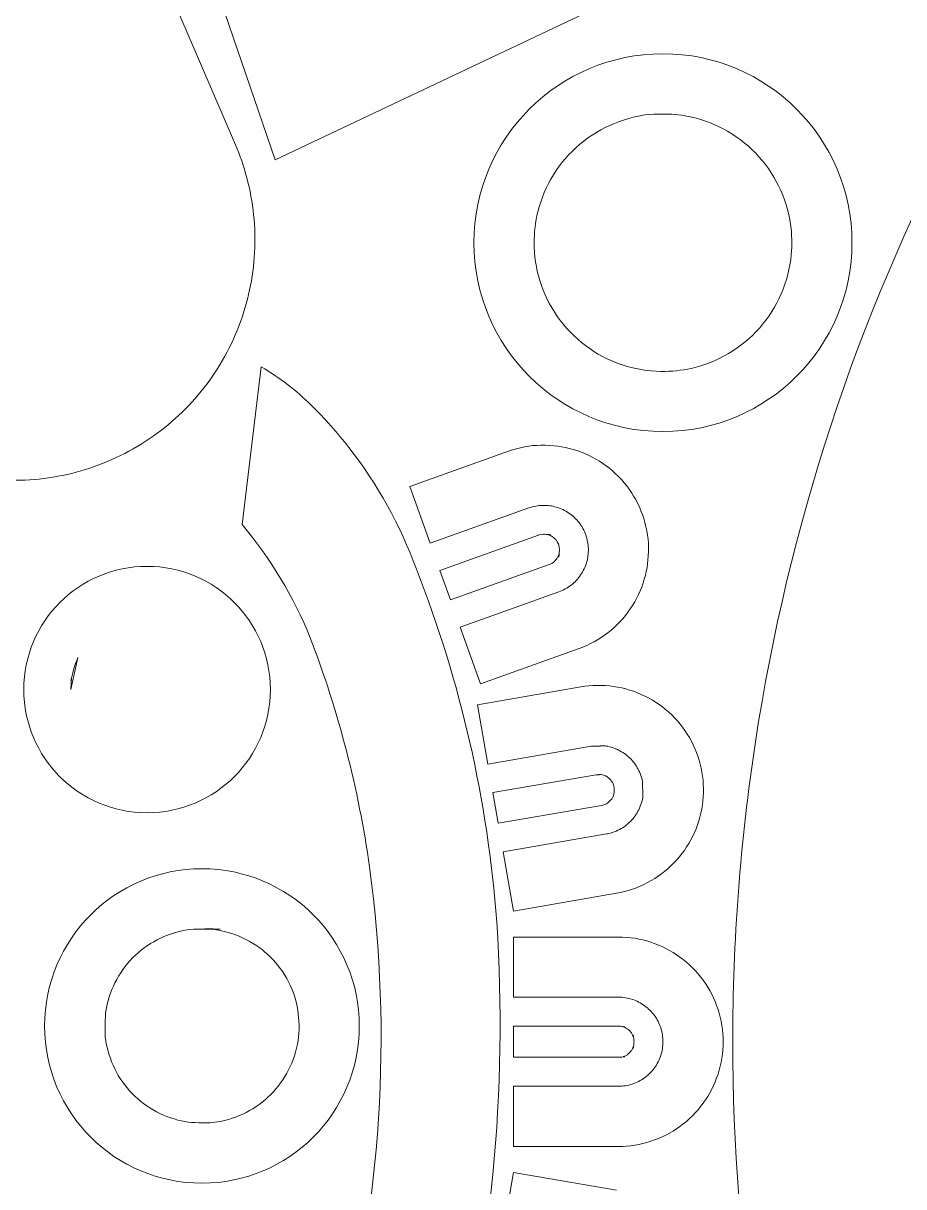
# Model space of a CAD drawing. Header units: millimetres. Extents: x -216 to 235, y -247 to 205.
# Drawn here: x -46.02 to -27.84, y -23.81 to 0.24 of the extents above; entities that cross this region are included whole.
import ezdxf

# ---------------------------------------------------------------- set-up
doc = ezdxf.new("R2010")
doc.units = ezdxf.units.MM
doc.header["$MEASUREMENT"] = 0
doc.layers.add('Camada 1', color=7, linetype='Continuous')

msp = doc.modelspace()

# ---------------------------------------------------------------- linework, layer by layer
at = {"layer": 'Camada 1', "color": 240, "lineweight": 18}
msp.add_open_spline([(40.386, -243.7514), (52.549, -242.0562), (64.5321, -239.369), (76.2543, -235.708), (76.2543, -235.708), (98.8911, -228.6351), (120.1427, -218.1082), (139.486, -204.3864), (139.486, -204.3864), (164.4969, -186.644), (185.4274, -164.233), (201.4217, -138.0695), (201.4217, -138.0695), (213.7717, -117.7741), (222.7947, -95.7966), (228.2686, -72.6782), (228.2686, -72.6782), (232.7664, -53.682), (234.7784, -34.2646), (234.2711, -14.7498), (234.2711, -14.7498), (233.6078, 8.9614), (229.2434, 32.277), (221.2854, 54.6227), (221.2854, 54.6227), (213.3274, 76.9685), (201.9717, 97.7943), (187.498, 116.5872), (187.498, 116.5872), (182.1139, 123.578), (176.3293, 130.2413), (170.1642, 136.5541), (170.1642, 136.5541), (153.5928, 153.4769), (134.5781, 167.599), (113.5883, 178.5727), (113.5883, 178.5727), (92.5985, 189.5464), (70.1505, 197.1015), (46.7969, 201.0519), (46.7969, 201.0519), (39.0919, 202.3552), (31.3295, 203.2562), (23.5308, 203.7524), (23.5308, 203.7524), (0.054, 205.2792), (-23.3725, 203.1146), (-46.1721, 197.3119), (-46.1721, 197.3119), (-57.2082, 194.503), (-67.9982, 190.8615), (-78.4793, 186.4083), (-78.4793, 186.4083), (-100.2525, 177.1917), (-120.3159, 164.6826), (-138.1754, 149.1888), (-138.1754, 149.1888), (-156.0349, 133.6951), (-171.2507, 115.5983), (-183.4483, 95.344), (-183.4483, 95.344), (-190.4371, 83.7389), (-196.3515, 71.5511), (-201.1434, 58.8799), (-201.1434, 58.8799), (-210.746, 33.3304), (-215.639, 6.4782), (-215.6655, -20.8162), (-215.6655, -20.8162), (-215.6885, -44.4186), (-212.0189, -67.7341), (-204.7472, -90.1884), (-204.7472, -90.1884), (-197.4754, -112.6427), (-186.7806, -133.683), (-172.926, -152.7913), (-172.926, -152.7913), (-167.4686, -160.3181), (-161.5547, -167.4917), (-155.2071, -174.2846)], degree=3, knots=[0, 0, 0, 0, 0.047619, 0.047619, 0.047619, 0.047619, 0.0952381, 0.0952381, 0.0952381, 0.0952381, 0.1428571, 0.1428571, 0.1428571, 0.1428571, 0.1904762, 0.1904762, 0.1904762, 0.1904762, 0.2380952, 0.2380952, 0.2380952, 0.2380952, 0.2857143, 0.2857143, 0.2857143, 0.2857143, 0.3333333, 0.3333333, 0.3333333, 0.3333333, 0.3809524, 0.3809524, 0.3809524, 0.3809524, 0.4285714, 0.4285714, 0.4285714, 0.4285714, 0.4761905, 0.4761905, 0.4761905, 0.4761905, 0.5238095, 0.5238095, 0.5238095, 0.5238095, 0.5714286, 0.5714286, 0.5714286, 0.5714286, 0.6190476, 0.6190476, 0.6190476, 0.6190476, 0.6666667, 0.6666667, 0.6666667, 0.6666667, 0.7142857, 0.7142857, 0.7142857, 0.7142857, 0.7619048, 0.7619048, 0.7619048, 0.7619048, 0.8095238, 0.8095238, 0.8095238, 0.8095238, 0.8571429, 0.8571429, 0.8571429, 0.8571429, 0.9047619, 0.9047619, 0.9047619, 0.9047619, 1, 1, 1, 1], dxfattribs=at)
at = {"layer": 'Camada 1', "color": 250, "lineweight": 18}
for points, knots in [([(169.4556, 135.5004), (152.9965, 152.348), (134.1044, 166.4135), (113.2447, 177.3504), (113.2447, 177.3504), (92.385, 188.2873), (70.0712, 195.8264), (46.8527, 199.782), (46.8527, 199.782), (39.1901, 201.0875), (31.4701, 201.9926), (23.7134, 202.4951), (23.7134, 202.4951), (0.3708, 204.0413), (-22.9262, 201.9169), (-45.6041, 196.1741), (-45.6041, 196.1741), (-56.5864, 193.3931), (-67.3248, 189.7829), (-77.7567, 185.3645), (-77.7567, 185.3645), (-99.4202, 176.2238), (-119.3871, 163.8067), (-137.1658, 148.419), (-137.1658, 148.419), (-154.9444, 133.0313), (-170.097, 115.0518), (-182.2504, 94.9233), (-182.2504, 94.9233), (-189.2131, 83.3915), (-195.1084, 71.2792), (-199.8881, 58.6848), (-199.8881, 58.6848), (-209.4979, 33.2044), (-214.3954, 6.4161), (-214.4225, -20.8161), (-214.4225, -20.8161), (-214.4225, -44.3152), (-210.6959, -67.68), (-203.3914, -90.0987), (-203.3914, -90.0987), (-196.087, -112.5174), (-185.3655, -133.5174), (-171.4908, -152.5816), (-171.4908, -152.5816), (-166.2338, -159.8049), (-160.555, -166.7015), (-154.4747, -173.2469), (-154.4747, -173.2469), (-138.5335, -190.4321), (-120.1002, -204.912), (-99.6287, -216.33), (-99.6287, -216.33), (-77.9909, -228.3986), (-54.6567, -236.727), (-30.2673, -241.0865), (-30.2673, -241.0865), (-7.2069, -245.2627), (16.2229, -245.78), (39.4452, -242.6257)], [0, 0, 0, 0, 0.0625, 0.0625, 0.0625, 0.0625, 0.125, 0.125, 0.125, 0.125, 0.1875, 0.1875, 0.1875, 0.1875, 0.25, 0.25, 0.25, 0.25, 0.3125, 0.3125, 0.3125, 0.3125, 0.375, 0.375, 0.375, 0.375, 0.4375, 0.4375, 0.4375, 0.4375, 0.5, 0.5, 0.5, 0.5, 0.5625, 0.5625, 0.5625, 0.5625, 0.625, 0.625, 0.625, 0.625, 0.6875, 0.6875, 0.6875, 0.6875, 0.75, 0.75, 0.75, 0.75, 0.8125, 0.8125, 0.8125, 0.8125, 0.875, 0.875, 0.875, 0.875, 1, 1, 1, 1]), ([(-150.9205, -77.3759), (-156.868, -60.4674), (-160.0972, -42.8367), (-160.5287, -24.9179), (-160.5287, -24.9179), (-160.7768, -14.6119), (-160.0916, -4.3259), (-158.4785, 5.8561), (-158.4785, 5.8561), (-155.6464, 23.5449), (-150.0821, 40.5729), (-141.9225, 56.5208), (-141.9225, 56.5208), (-133.7982, 72.3997), (-123.2997, 86.8191), (-110.6833, 99.4273), (-110.6833, 99.4273), (-98.0511, 112.0511), (-83.5997, 122.5434), (-67.6849, 130.6458), (-67.6849, 130.6458), (-59.3304, 134.8992), (-50.6531, 138.4478), (-41.7123, 141.2675)], [0, 0, 0, 0, 0.1428571, 0.1428571, 0.1428571, 0.1428571, 0.2857143, 0.2857143, 0.2857143, 0.2857143, 0.4285714, 0.4285714, 0.4285714, 0.4285714, 0.5714286, 0.5714286, 0.5714286, 0.5714286, 0.7142857, 0.7142857, 0.7142857, 0.7142857, 1, 1, 1, 1]), ([(49.4541, -125.3955), (60.472, -121.1671), (70.6927, -115.2673), (79.8646, -107.8413), (79.8646, -107.8413), (85.689, -103.1255), (91.0136, -97.8519), (95.7851, -92.0731), (95.7851, -92.0731), (103.2848, -82.9623), (109.267, -72.7905), (113.5843, -61.8081), (113.5843, -61.8081), (117.9017, -50.8257), (120.4478, -39.3031), (121.1601, -27.5241), (121.1601, -27.5241), (121.4113, -23.3698), (121.4312, -19.208), (121.2199, -15.0515), (121.2199, -15.0515), (120.6032, -3.2663), (118.1505, 8.2773), (113.9221, 19.2951), (113.9221, 19.2951), (109.6938, 30.313), (103.794, 40.5337), (96.3679, 49.7056), (96.3679, 49.7056), (91.6522, 55.53), (86.3786, 60.8546), (80.5997, 65.626), (80.5997, 65.626), (71.489, 73.1258), (61.3171, 79.108), (50.3347, 83.4253), (50.3347, 83.4253), (39.3523, 87.7427), (27.8297, 90.2888), (16.0507, 91.0011), (16.0507, 91.0011), (11.8964, 91.2523), (7.7346, 91.2722), (3.5781, 91.0609), (3.5781, 91.0609), (-8.2141, 90.4406), (-19.7642, 87.9833), (-30.7876, 83.7494), (-30.7876, 83.7494), (-41.8111, 79.5155), (-52.0365, 73.6092), (-61.2121, 66.1761), (-61.2121, 66.1761), (-67.023, 61.4687), (-72.3364, 56.2061), (-77.0994, 50.4407), (-77.0994, 50.4407), (-84.5989, 41.3311), (-90.5811, 31.1604), (-94.8985, 20.1791), (-94.8985, 20.1791), (-100.0477, 7.0823), (-102.68, -6.7709), (-102.68, -20.8161), (-102.68, -20.8161), (-102.68, -32.611), (-100.8524, -44.2066), (-97.2225, -55.3999), (-97.2225, -55.3999), (-93.5926, -66.5932), (-88.2563, -77.0808), (-81.3451, -86.6046), (-81.3451, -86.6046), (-75.2319, -95.0287), (-68.0099, -102.5241), (-59.8186, -108.9461)], [0, 0, 0, 0, 0.05, 0.05, 0.05, 0.05, 0.1, 0.1, 0.1, 0.1, 0.15, 0.15, 0.15, 0.15, 0.2, 0.2, 0.2, 0.2, 0.25, 0.25, 0.25, 0.25, 0.3, 0.3, 0.3, 0.3, 0.35, 0.35, 0.35, 0.35, 0.4, 0.4, 0.4, 0.4, 0.45, 0.45, 0.45, 0.45, 0.5, 0.5, 0.5, 0.5, 0.55, 0.55, 0.55, 0.55, 0.6, 0.6, 0.6, 0.6, 0.65, 0.65, 0.65, 0.65, 0.7, 0.7, 0.7, 0.7, 0.75, 0.75, 0.75, 0.75, 0.8, 0.8, 0.8, 0.8, 0.85, 0.85, 0.85, 0.85, 0.9, 0.9, 0.9, 0.9, 1, 1, 1, 1]), ([(49.0477, -124.3667), (59.9537, -120.183), (70.0709, -114.3447), (79.1503, -106.9955), (79.1503, -106.9955), (84.9236, -102.3224), (90.2009, -97.0957), (94.9292, -91.3676), (94.9292, -91.3676), (102.3538, -82.3501), (108.2765, -72.2821), (112.5512, -61.4116), (112.5512, -61.4116), (116.8258, -50.5411), (119.3474, -39.1358), (120.0537, -27.4764), (120.0537, -27.4764), (120.3605, -22.4129), (120.3202, -17.3403), (119.9331, -12.2824), (119.9331, -12.2824), (119.0259, -0.6353), (116.3078, 10.7267), (111.8458, 21.5235), (111.8458, 21.5235), (107.3837, 32.3203), (101.2876, 42.2862), (93.7076, 51.1758), (93.7076, 51.1758), (89.5053, 56.1041), (84.8891, 60.6472), (79.8942, 64.7702), (79.8942, 64.7702), (70.8767, 72.1949), (60.8088, 78.1174), (49.9383, 82.3922), (49.9383, 82.3922), (39.0678, 86.6669), (27.6624, 89.1884), (16.003, 89.8947), (16.003, 89.8947), (10.9396, 90.2015), (5.867, 90.1612), (0.809, 89.7741), (0.809, 89.7741), (-10.8488, 88.8613), (-22.2204, 86.1361), (-33.0257, 81.6654), (-33.0257, 81.6654), (-43.831, 77.1948), (-53.8039, 71.0889), (-62.6989, 63.4981), (-62.6989, 63.4981), (-67.6074, 59.3092), (-72.1336, 54.71), (-76.2435, 49.7352), (-76.2435, 49.7352), (-83.6688, 40.7158), (-89.5917, 30.6458), (-93.8664, 19.7733), (-93.8664, 19.7733), (-98.9646, 6.8061), (-101.5708, -6.91), (-101.5708, -20.8161), (-101.5708, -20.8161), (-101.5708, -32.4943), (-99.7614, -43.975), (-96.1674, -55.0575), (-96.1674, -55.0575), (-92.5734, -66.14), (-87.29, -76.5238), (-80.4472, -85.9532), (-80.4472, -85.9532), (-74.3945, -94.294), (-67.244, -101.7152), (-59.1338, -108.0735)], [0, 0, 0, 0, 0.05, 0.05, 0.05, 0.05, 0.1, 0.1, 0.1, 0.1, 0.15, 0.15, 0.15, 0.15, 0.2, 0.2, 0.2, 0.2, 0.25, 0.25, 0.25, 0.25, 0.3, 0.3, 0.3, 0.3, 0.35, 0.35, 0.35, 0.35, 0.4, 0.4, 0.4, 0.4, 0.45, 0.45, 0.45, 0.45, 0.5, 0.5, 0.5, 0.5, 0.55, 0.55, 0.55, 0.55, 0.6, 0.6, 0.6, 0.6, 0.65, 0.65, 0.65, 0.65, 0.7, 0.7, 0.7, 0.7, 0.75, 0.75, 0.75, 0.75, 0.8, 0.8, 0.8, 0.8, 0.85, 0.85, 0.85, 0.85, 0.9, 0.9, 0.9, 0.9, 1, 1, 1, 1]), ([(47.4743, -106.9332), (56.5373, -102.9194), (64.8609, -97.5372), (72.24, -90.9191), (72.24, -90.9191), (78.0107, -85.7436), (83.1027, -79.8989), (87.4388, -73.4734), (87.4388, -73.4734), (92.9778, -65.2525), (97.1625, -56.2663), (99.8899, -46.736), (99.8899, -46.736), (103.2029, -35.1595), (104.2648, -23.1652), (103.0371, -11.1867), (103.0371, -11.1867), (102.0204, -1.327), (99.4737, 8.2523), (95.4599, 17.3153), (95.4599, 17.3153), (91.446, 26.3784), (86.0638, 34.7019), (79.4458, 42.0809), (79.4458, 42.0809), (74.2702, 47.8517), (68.4255, 52.9437), (62.0001, 57.2798), (62.0001, 57.2798), (53.7791, 62.8187), (44.7929, 67.0035), (35.2627, 69.7309), (35.2627, 69.7309), (23.6862, 73.0439), (11.6919, 74.1058), (-0.2866, 72.8781), (-0.2866, 72.8781), (-10.158, 71.8543), (-19.7478, 69.2989), (-28.8198, 65.2748), (-28.8198, 65.2748), (-37.8918, 61.2506), (-46.2226, 55.8569), (-53.607, 49.2263), (-53.607, 49.2263), (-59.3545, 44.0655), (-64.4286, 38.2414), (-68.7532, 31.841), (-68.7532, 31.841), (-74.2773, 23.6655), (-78.4545, 14.7263), (-81.1819, 5.2438), (-81.1819, 5.2438), (-83.6226, -3.2421), (-84.8377, -11.9319), (-84.8377, -20.8161)], [0, 0, 0, 0, 0.0666667, 0.0666667, 0.0666667, 0.0666667, 0.1333333, 0.1333333, 0.1333333, 0.1333333, 0.2, 0.2, 0.2, 0.2, 0.2666667, 0.2666667, 0.2666667, 0.2666667, 0.3333333, 0.3333333, 0.3333333, 0.3333333, 0.4, 0.4, 0.4, 0.4, 0.4666667, 0.4666667, 0.4666667, 0.4666667, 0.5333333, 0.5333333, 0.5333333, 0.5333333, 0.6, 0.6, 0.6, 0.6, 0.6666667, 0.6666667, 0.6666667, 0.6666667, 0.7333333, 0.7333333, 0.7333333, 0.7333333, 0.8, 0.8, 0.8, 0.8, 0.8666667, 0.8666667, 0.8666667, 0.8666667, 1, 1, 1, 1]), ([(48.4512, -103.4791), (57.1448, -99.3663), (65.088, -93.9442), (72.0852, -87.3463), (72.0852, -87.3463), (78.0836, -81.6902), (83.2674, -75.2793), (87.5425, -68.2298), (87.5425, -68.2298), (92.5285, -60.0029), (96.1661, -51.0974), (98.3658, -41.7325), (98.3658, -41.7325), (100.8778, -31.0378), (101.4438, -20.0667), (100.0456, -9.1703), (100.0456, -9.1703), (98.8206, 0.3686), (96.1185, 9.5985), (92.0057, 18.2922), (92.0057, 18.2922), (87.893, 26.9858), (82.4709, 34.929), (75.8729, 41.9262), (75.8729, 41.9262), (70.2168, 47.9246), (63.8059, 53.1084), (56.7564, 57.3835), (56.7564, 57.3835), (48.5296, 62.3695), (39.6241, 66.0071), (30.2591, 68.2068), (30.2591, 68.2068), (19.5645, 70.7188), (8.5933, 71.2848), (-2.303, 69.8866), (-2.303, 69.8866), (-11.8551, 68.6531), (-21.0968, 65.9403), (-29.8003, 61.8153), (-29.8003, 61.8153), (-38.5038, 57.6903), (-46.4549, 52.2546), (-53.4578, 45.6419), (-53.4578, 45.6419), (-59.4292, 40.0033), (-64.5931, 33.6169), (-68.8569, 26.5974), (-68.8569, 26.5974), (-73.8454, 18.3546), (-77.483, 9.433), (-79.6802, 0.0521), (-79.6802, 0.0521), (-81.2842, -6.7959), (-82.0946, -13.7946), (-82.0946, -20.8161), (-82.0946, -20.8161), (-82.0946, -30.4407), (-80.5964, -39.9238), (-77.6286, -49.067), (-77.6286, -49.067), (-74.6608, -58.2102), (-70.2992, -66.7765), (-64.6512, -74.5551), (-64.6512, -74.5551), (-57.4824, -84.4282), (-48.5043, -92.6904), (-38.0708, -99.0159)], [0, 0, 0, 0, 0.0555556, 0.0555556, 0.0555556, 0.0555556, 0.1111111, 0.1111111, 0.1111111, 0.1111111, 0.1666667, 0.1666667, 0.1666667, 0.1666667, 0.2222222, 0.2222222, 0.2222222, 0.2222222, 0.2777778, 0.2777778, 0.2777778, 0.2777778, 0.3333333, 0.3333333, 0.3333333, 0.3333333, 0.3888889, 0.3888889, 0.3888889, 0.3888889, 0.4444444, 0.4444444, 0.4444444, 0.4444444, 0.5, 0.5, 0.5, 0.5, 0.5555556, 0.5555556, 0.5555556, 0.5555556, 0.6111111, 0.6111111, 0.6111111, 0.6111111, 0.6666667, 0.6666667, 0.6666667, 0.6666667, 0.7222222, 0.7222222, 0.7222222, 0.7222222, 0.7777778, 0.7777778, 0.7777778, 0.7777778, 0.8333333, 0.8333333, 0.8333333, 0.8333333, 0.8888889, 0.8888889, 0.8888889, 0.8888889, 1, 1, 1, 1]), ([(-7.3775, 21.1754), (-7.3775, 21.1754), (-20.8607, 52.9776), (-20.8607, 52.9776), (-20.8607, 52.9776), (-20.8607, 52.9776), (-61.7471, 31.8875), (-61.7471, 31.8875), (-61.7471, 31.8875), (-61.7471, 31.8875), (-46.2118, -4.2388), (-46.2118, -4.2388)], [0, 0, 0, 0, 0.25, 0.25, 0.25, 0.25, 0.5, 0.5, 0.5, 0.5, 1, 1, 1, 1]), ([(-41.6437, -2.2744), (-41.6437, -2.2744), (-55.3477, 29.5933), (-55.3477, 29.5933), (-55.3477, 29.5933), (-55.3477, 29.5933), (-23.346, 46.1005), (-23.346, 46.1005), (-23.346, 46.1005), (-23.346, 46.1005), (-11.9427, 19.2039), (-11.9427, 19.2039)], [0, 0, 0, 0, 0.25, 0.25, 0.25, 0.25, 0.5, 0.5, 0.5, 0.5, 1, 1, 1, 1]), ([(46.0414, -3.1653), (44.1849, 0.6934), (41.7476, 4.2141), (38.7896, 7.3103), (38.7896, 7.3103), (35.8316, 10.4064), (32.4257, 13.0017), (28.6557, 15.0323), (28.6557, 15.0323), (24.8857, 17.0628), (20.8444, 18.4786), (16.6315, 19.2447), (16.6315, 19.2447), (12.2363, 20.044), (7.7696, 20.1158), (3.351, 19.4583), (3.351, 19.4583), (-0.8762, 18.8361), (-4.9541, 17.5602), (-8.7821, 15.6622), (-8.7821, 15.6622), (-12.6102, 13.7641), (-16.0942, 11.2906), (-19.1484, 8.3025), (-19.1484, 8.3025), (-22.2026, 5.3144), (-24.7517, 1.8853), (-26.7331, -1.9003), (-26.7331, -1.9003), (-28.8204, -5.8884), (-30.2226, -10.1659), (-30.9014, -14.6159), (-30.9014, -14.6159), (-31.2132, -16.6689), (-31.3705, -18.7448), (-31.3705, -20.8161), (-31.3705, -20.8161), (-31.3705, -25.1092), (-30.7086, -29.3195), (-29.3902, -33.3891), (-29.3902, -33.3891), (-28.0718, -37.4586), (-26.133, -41.2718), (-23.6216, -44.7347), (-23.6216, -44.7347), (-21.1101, -48.1976), (-18.0879, -51.2251), (-14.6292, -53.7425), (-14.6292, -53.7425), (-11.0189, -56.3702), (-7.0282, -58.3737), (-2.7641, -59.6991), (-2.7641, -59.6991), (1.3213, -60.9739), (5.5558, -61.5939), (9.8352, -61.5438), (9.8352, -61.5438), (14.1145, -61.4937), (18.3334, -60.7748), (22.3878, -59.4048), (22.3878, -59.4048), (26.4423, -58.0348), (30.2325, -56.0474), (33.6652, -53.4916), (33.6652, -53.4916), (37.0978, -50.9357), (40.0884, -47.8743), (42.5632, -44.3828), (42.5632, -44.3828), (45.0477, -40.8777), (46.951, -37.0259), (48.2257, -32.923), (48.2257, -32.923), (49.4981, -28.8278), (50.1142, -24.584), (50.0588, -20.2961)], [0, 0, 0, 0, 0.05, 0.05, 0.05, 0.05, 0.1, 0.1, 0.1, 0.1, 0.15, 0.15, 0.15, 0.15, 0.2, 0.2, 0.2, 0.2, 0.25, 0.25, 0.25, 0.25, 0.3, 0.3, 0.3, 0.3, 0.35, 0.35, 0.35, 0.35, 0.4, 0.4, 0.4, 0.4, 0.45, 0.45, 0.45, 0.45, 0.5, 0.5, 0.5, 0.5, 0.55, 0.55, 0.55, 0.55, 0.6, 0.6, 0.6, 0.6, 0.65, 0.65, 0.65, 0.65, 0.7, 0.7, 0.7, 0.7, 0.75, 0.75, 0.75, 0.75, 0.8, 0.8, 0.8, 0.8, 0.85, 0.85, 0.85, 0.85, 0.9, 0.9, 0.9, 0.9, 1, 1, 1, 1]), ([(-15.336, 12.3151), (-15.336, 12.3151), (-42.0309, 0.9634), (-42.0309, 0.9634), (-42.0309, 0.9634), (-42.0309, 0.9634), (-40.8222, -2.587), (-40.8222, -2.587), (-40.8222, -2.587), (-40.8222, -2.587), (-22.1636, 6.2513), (-22.1636, 6.2513)], [0, 0, 0, 0, 0.25, 0.25, 0.25, 0.25, 0.5, 0.5, 0.5, 0.5, 1, 1, 1, 1]), ([(-54.9283, -39.4047), (-55.7385, -40.0079), (-56.6332, -40.4771), (-57.5901, -40.8005), (-57.5901, -40.8005), (-58.5472, -41.1239), (-59.5899, -41.3054), (-60.553, -41.3054), (-60.553, -41.3054), (-60.9864, -41.3054), (-61.3039, -41.2922), (-61.6774, -41.2527), (-61.6774, -41.2527), (-62.872, -41.1231), (-64.0316, -40.8082), (-65.1277, -40.3158), (-65.1277, -40.3158), (-66.172, -39.8467), (-67.1346, -39.227), (-67.9941, -38.4707), (-67.9941, -38.4707), (-69.533, -37.0978), (-70.8382, -35.5012), (-71.8776, -33.72), (-71.8776, -33.72), (-72.2943, -33.006), (-72.665, -32.2671), (-72.9883, -31.5064), (-72.9883, -31.5064), (-74.1414, -28.6652), (-74.8359, -25.6786), (-75.0545, -22.6202), (-75.0545, -22.6202), (-75.1275, -21.5992), (-75.1467, -20.5758), (-75.1121, -19.5529), (-75.1121, -19.5529), (-75.0125, -16.7898), (-74.4819, -14.0762), (-73.5333, -11.4792), (-73.5333, -11.4792), (-73.1866, -10.5299), (-72.7858, -9.6022), (-72.3322, -8.6991), (-72.3322, -8.6991), (-71.2523, -6.5897), (-69.8009, -4.7163), (-68.0283, -3.1434), (-68.0283, -3.1434), (-67.2346, -2.3933), (-66.3332, -1.7765), (-65.3464, -1.3084), (-65.3464, -1.3084), (-64.3013, -0.8125), (-63.1885, -0.4965), (-62.0387, -0.369), (-62.0387, -0.369), (-60.9349, -0.2529), (-59.8264, -0.3108), (-58.7406, -0.5414), (-58.7406, -0.5414), (-57.3543, -0.8359), (-56.0541, -1.4), (-54.8919, -2.2112), (-54.8919, -2.2112), (-53.1032, -3.4985), (-51.5832, -5.0943), (-50.3844, -6.9435), (-50.3844, -6.9435), (-50.1, -7.3822), (-49.7505, -7.7711), (-49.3444, -8.1005), (-49.3444, -8.1005), (-48.9383, -8.4299), (-48.4857, -8.6917), (-47.9977, -8.8795), (-47.9977, -8.8795), (-47.5097, -9.0673), (-46.9983, -9.1764), (-46.4762, -9.2042), (-46.4762, -9.2042), (-45.954, -9.232), (-45.434, -9.1778), (-44.9288, -9.0429), (-44.9288, -9.0429), (-44.4237, -8.908), (-43.9458, -8.6957), (-43.507, -8.4113), (-43.507, -8.4113), (-43.0683, -8.1269), (-42.6794, -7.7773), (-42.35, -7.3712), (-42.35, -7.3712), (-42.0206, -6.9652), (-41.7588, -6.5125), (-41.571, -6.0245), (-41.571, -6.0245), (-41.3832, -5.5365), (-41.2741, -5.0253), (-41.2463, -4.5031), (-41.2463, -4.5031), (-41.2185, -3.981), (-41.2727, -3.461), (-41.4076, -2.9558), (-41.4076, -2.9558), (-41.4698, -2.7231), (-41.5486, -2.4956), (-41.6437, -2.2744)], [0, 0, 0, 0, 0.0357143, 0.0357143, 0.0357143, 0.0357143, 0.0714286, 0.0714286, 0.0714286, 0.0714286, 0.1071429, 0.1071429, 0.1071429, 0.1071429, 0.1428571, 0.1428571, 0.1428571, 0.1428571, 0.1785714, 0.1785714, 0.1785714, 0.1785714, 0.2142857, 0.2142857, 0.2142857, 0.2142857, 0.25, 0.25, 0.25, 0.25, 0.2857143, 0.2857143, 0.2857143, 0.2857143, 0.3214286, 0.3214286, 0.3214286, 0.3214286, 0.3571429, 0.3571429, 0.3571429, 0.3571429, 0.3928571, 0.3928571, 0.3928571, 0.3928571, 0.4285714, 0.4285714, 0.4285714, 0.4285714, 0.4642857, 0.4642857, 0.4642857, 0.4642857, 0.5, 0.5, 0.5, 0.5, 0.5357143, 0.5357143, 0.5357143, 0.5357143, 0.5714286, 0.5714286, 0.5714286, 0.5714286, 0.6071429, 0.6071429, 0.6071429, 0.6071429, 0.6428571, 0.6428571, 0.6428571, 0.6428571, 0.6785714, 0.6785714, 0.6785714, 0.6785714, 0.7142857, 0.7142857, 0.7142857, 0.7142857, 0.75, 0.75, 0.75, 0.75, 0.7857143, 0.7857143, 0.7857143, 0.7857143, 0.8214286, 0.8214286, 0.8214286, 0.8214286, 0.8571429, 0.8571429, 0.8571429, 0.8571429, 0.8928571, 0.8928571, 0.8928571, 0.8928571, 0.9285714, 0.9285714, 0.9285714, 0.9285714, 1, 1, 1, 1]), ([(-32.8118, -0.3948), (-30.6554, -0.3948), (-28.9074, -2.1428), (-28.9074, -4.2992), (-28.9074, -4.2992), (-28.9074, -6.4555), (-30.6554, -8.2036), (-32.8118, -8.2036), (-32.8118, -8.2036), (-34.9682, -8.2036), (-36.7163, -6.4555), (-36.7163, -4.2992), (-36.7163, -4.2992), (-36.7163, -2.1428), (-34.9682, -0.3948), (-32.8118, -0.3948)], [0, 0, 0, 0, 0.2, 0.2, 0.2, 0.2, 0.4, 0.4, 0.4, 0.4, 0.6, 0.6, 0.6, 0.6, 1, 1, 1, 1]), ([(-35.3556, -5.0821), (-35.2733, -5.3496), (-35.1502, -5.6009), (-34.9893, -5.8298), (-34.9893, -5.8298), (-34.8284, -6.0588), (-34.6337, -6.2598), (-34.4099, -6.4279), (-34.4099, -6.4279), (-34.1861, -6.596), (-33.9388, -6.727), (-33.674, -6.8176), (-33.674, -6.8176), (-33.4092, -6.9083), (-33.1162, -6.9609), (-32.8536, -6.9609), (-32.8536, -6.9609), (-32.6232, -6.9609), (-32.4346, -6.9427), (-32.2296, -6.8968), (-32.2296, -6.8968), (-31.9565, -6.8355), (-31.6962, -6.7321), (-31.4553, -6.5894), (-31.4553, -6.5894), (-31.2144, -6.4466), (-30.9988, -6.2679), (-30.8139, -6.0577), (-30.8139, -6.0577), (-30.6289, -5.8475), (-30.4791, -5.6109), (-30.3681, -5.354), (-30.3681, -5.354), (-30.2572, -5.0969), (-30.1878, -4.8256), (-30.1617, -4.5468), (-30.1617, -4.5468), (-30.1422, -4.3383), (-30.1473, -4.129), (-30.1769, -3.9218), (-30.1769, -3.9218), (-30.2166, -3.6447), (-30.299, -3.3773), (-30.4223, -3.126), (-30.4223, -3.126), (-30.5456, -2.8748), (-30.7067, -2.6459), (-30.9016, -2.4451), (-30.9016, -2.4451), (-31.0965, -2.2442), (-31.3204, -2.0764), (-31.5678, -1.9455), (-31.5678, -1.9455), (-31.8152, -1.8148), (-32.0801, -1.7243), (-32.3558, -1.6763), (-32.3558, -1.6763), (-32.5692, -1.6393), (-32.6471, -1.6438), (-33.0016, -1.6438), (-33.0016, -1.6438), (-33.2175, -1.6438), (-33.5536, -1.7275), (-33.813, -1.833), (-33.813, -1.833), (-34.0724, -1.9384), (-34.3121, -2.0832), (-34.5263, -2.2636), (-34.5263, -2.2636), (-34.7404, -2.4441), (-34.9236, -2.6558), (-35.0715, -2.8936), (-35.0715, -2.8936), (-35.2194, -3.1314), (-35.3282, -3.3894), (-35.3954, -3.6613)], [0, 0, 0, 0, 0.05, 0.05, 0.05, 0.05, 0.1, 0.1, 0.1, 0.1, 0.15, 0.15, 0.15, 0.15, 0.2, 0.2, 0.2, 0.2, 0.25, 0.25, 0.25, 0.25, 0.3, 0.3, 0.3, 0.3, 0.35, 0.35, 0.35, 0.35, 0.4, 0.4, 0.4, 0.4, 0.45, 0.45, 0.45, 0.45, 0.5, 0.5, 0.5, 0.5, 0.55, 0.55, 0.55, 0.55, 0.6, 0.6, 0.6, 0.6, 0.65, 0.65, 0.65, 0.65, 0.7, 0.7, 0.7, 0.7, 0.75, 0.75, 0.75, 0.75, 0.8, 0.8, 0.8, 0.8, 0.85, 0.85, 0.85, 0.85, 0.9, 0.9, 0.9, 0.9, 1, 1, 1, 1]), ([(-35.3954, -3.6613), (-35.4472, -3.8708), (-35.4731, -4.0846), (-35.4731, -4.3008), (-35.4731, -4.3008), (-35.4731, -4.5657), (-35.4336, -4.8285), (-35.3556, -5.0821)], [0, 0, 0, 0, 0.3333333, 0.3333333, 0.3333333, 0.3333333, 1, 1, 1, 1]), ([(-41.1086, -34.7158), (-40.5283, -34.3545), (-40.0116, -33.9068), (-39.5714, -33.3838), (-39.5714, -33.3838), (-39.4126, -33.1951), (-39.2648, -32.9978), (-39.1285, -32.7923), (-39.1285, -32.7923), (-38.2941, -31.5305), (-37.6609, -30.1568), (-37.2436, -28.7029), (-37.2436, -28.7029), (-36.3541, -25.3181), (-36.0184, -21.8345), (-36.2451, -18.3422), (-36.2451, -18.3422), (-36.429, -15.8363), (-36.9868, -13.3864), (-37.9058, -11.0478), (-37.9058, -11.0478), (-38.2361, -10.1397), (-38.7045, -9.2944), (-39.2992, -8.5327), (-39.2992, -8.5327), (-39.5394, -8.2252), (-39.7986, -7.9335), (-40.0759, -7.659), (-40.0759, -7.659), (-40.3855, -7.3523), (-40.7316, -7.0875), (-41.1086, -6.8687)], [0, 0, 0, 0, 0.1111111, 0.1111111, 0.1111111, 0.1111111, 0.2222222, 0.2222222, 0.2222222, 0.2222222, 0.3333333, 0.3333333, 0.3333333, 0.3333333, 0.4444444, 0.4444444, 0.4444444, 0.4444444, 0.5555556, 0.5555556, 0.5555556, 0.5555556, 0.6666667, 0.6666667, 0.6666667, 0.6666667, 0.7777778, 0.7777778, 0.7777778, 0.7777778, 1, 1, 1, 1]), ([(-36.0025, -8.6117), (-36.0025, -8.6117), (-38.0402, -9.3405), (-38.0402, -9.3405), (-38.0402, -9.3405), (-38.0402, -9.3405), (-37.6215, -10.511), (-37.6215, -10.511), (-37.6215, -10.511), (-37.6215, -10.511), (-35.5836, -9.7821), (-35.5836, -9.7821)], [0, 0, 0, 0, 0.25, 0.25, 0.25, 0.25, 0.5, 0.5, 0.5, 0.5, 1, 1, 1, 1]), ([(-34.5449, -12.687), (-34.3307, -12.6104), (-34.131, -12.5012), (-33.9509, -12.3621), (-33.9509, -12.3621), (-33.7708, -12.223), (-33.6147, -12.0574), (-33.4864, -11.8695), (-33.4864, -11.8695), (-33.3581, -11.6815), (-33.2608, -11.4758), (-33.1969, -11.2574), (-33.1969, -11.2574), (-33.1329, -11.0391), (-33.1106, -10.8452), (-33.1106, -10.5859), (-33.1106, -10.5859), (-33.1106, -10.383), (-33.1594, -10.1348), (-33.2361, -9.9205), (-33.2361, -9.9205), (-33.3127, -9.7063), (-33.4219, -9.5067), (-33.561, -9.3265), (-33.561, -9.3265), (-33.7001, -9.1464), (-33.8657, -8.9903), (-34.0536, -8.862), (-34.0536, -8.862), (-34.2415, -8.7337), (-34.4472, -8.6364), (-34.6656, -8.5725), (-34.6656, -8.5725), (-34.884, -8.5085), (-35.0778, -8.4862), (-35.3372, -8.4862), (-35.3372, -8.4862), (-35.54, -8.4862), (-35.7883, -8.535), (-36.0025, -8.6117)], [0, 0, 0, 0, 0.0909091, 0.0909091, 0.0909091, 0.0909091, 0.1818182, 0.1818182, 0.1818182, 0.1818182, 0.2727273, 0.2727273, 0.2727273, 0.2727273, 0.3636364, 0.3636364, 0.3636364, 0.3636364, 0.4545455, 0.4545455, 0.4545455, 0.4545455, 0.5454545, 0.5454545, 0.5454545, 0.5454545, 0.6363636, 0.6363636, 0.6363636, 0.6363636, 0.7272727, 0.7272727, 0.7272727, 0.7272727, 0.8181818, 0.8181818, 0.8181818, 0.8181818, 1, 1, 1, 1]), ([(-35.5836, -9.7821), (-35.4924, -9.7495), (-35.3868, -9.7287), (-35.3005, -9.7287), (-35.3005, -9.7287), (-35.1901, -9.7287), (-35.1076, -9.7382), (-35.0147, -9.7654), (-35.0147, -9.7654), (-34.9218, -9.7926), (-34.8342, -9.834), (-34.7542, -9.8885), (-34.7542, -9.8885), (-34.6743, -9.9432), (-34.6038, -10.0096), (-34.5446, -10.0862), (-34.5446, -10.0862), (-34.4854, -10.1628), (-34.4389, -10.2478), (-34.4063, -10.339)], [0, 0, 0, 0, 0.1666667, 0.1666667, 0.1666667, 0.1666667, 0.3333333, 0.3333333, 0.3333333, 0.3333333, 0.5, 0.5, 0.5, 0.5, 0.6666667, 0.6666667, 0.6666667, 0.6666667, 1, 1, 1, 1]), ([(-41.5057, -10.127), (-40.914, -10.8288), (-40.4405, -11.6152), (-40.097, -12.4665), (-40.097, -12.4665), (-39.5089, -13.9975), (-39.0988, -15.5856), (-38.8722, -17.21), (-38.8722, -17.21), (-38.4027, -20.6713), (-38.6266, -24.1572), (-39.5352, -27.53)], [0, 0, 0, 0, 0.25, 0.25, 0.25, 0.25, 0.5, 0.5, 0.5, 0.5, 1, 1, 1, 1]), ([(-35.1643, -10.9524), (-35.1499, -10.9524), (-35.0566, -10.9041), (-35.0759, -10.9041), (-35.0759, -10.9041), (-35.0658, -10.9041), (-35.0068, -10.8414), (-35.0068, -10.8307), (-35.0068, -10.8307), (-35.0068, -10.8529), (-34.9636, -10.7555), (-34.9636, -10.7396), (-34.9636, -10.7396), (-34.9636, -10.9008), (-34.9508, -10.6782), (-34.9508, -10.6396), (-34.9508, -10.6396), (-34.9508, -10.6094), (-34.9695, -10.4671), (-34.9695, -10.5405), (-34.9695, -10.5405), (-34.9695, -10.5261), (-35.0179, -10.4327), (-35.0179, -10.4521), (-35.0179, -10.4521), (-35.0179, -10.4419), (-35.0806, -10.3829), (-35.0913, -10.3829), (-35.0913, -10.3829), (-35.069, -10.3829), (-35.1665, -10.3398), (-35.1824, -10.3398), (-35.1824, -10.3398), (-35.0212, -10.3398), (-35.2437, -10.327), (-35.2824, -10.327), (-35.2824, -10.327), (-35.3126, -10.327), (-35.4548, -10.3457), (-35.3815, -10.3457)], [0, 0, 0, 0, 0.0909091, 0.0909091, 0.0909091, 0.0909091, 0.1818182, 0.1818182, 0.1818182, 0.1818182, 0.2727273, 0.2727273, 0.2727273, 0.2727273, 0.3636364, 0.3636364, 0.3636364, 0.3636364, 0.4545455, 0.4545455, 0.4545455, 0.4545455, 0.5454545, 0.5454545, 0.5454545, 0.5454545, 0.6363636, 0.6363636, 0.6363636, 0.6363636, 0.7272727, 0.7272727, 0.7272727, 0.7272727, 0.8181818, 0.8181818, 0.8181818, 0.8181818, 1, 1, 1, 1]), ([(-34.4063, -10.339), (-34.3737, -10.4301), (-34.3528, -10.5358), (-34.3528, -10.6221), (-34.3528, -10.6221), (-34.3528, -10.7325), (-34.3623, -10.8149), (-34.3895, -10.9079), (-34.3895, -10.9079), (-34.4167, -11.0008), (-34.4581, -11.0883), (-34.5127, -11.1683), (-34.5127, -11.1683), (-34.5673, -11.2483), (-34.6337, -11.3188), (-34.7103, -11.378), (-34.7103, -11.378), (-34.787, -11.4372), (-34.8719, -11.4837), (-34.9631, -11.5163)], [0, 0, 0, 0, 0.1666667, 0.1666667, 0.1666667, 0.1666667, 0.3333333, 0.3333333, 0.3333333, 0.3333333, 0.5, 0.5, 0.5, 0.5, 0.6666667, 0.6666667, 0.6666667, 0.6666667, 1, 1, 1, 1]), ([(-35.3815, -10.3457), (-35.3815, -10.3457), (-37.4199, -11.0747), (-37.4199, -11.0747), (-37.4199, -11.0747), (-37.4199, -11.0747), (-37.2029, -11.6815), (-37.2029, -11.6815), (-37.2029, -11.6815), (-37.2029, -11.6815), (-35.1643, -10.9524), (-35.1643, -10.9524)], [0, 0, 0, 0, 0.25, 0.25, 0.25, 0.25, 0.5, 0.5, 0.5, 0.5, 1, 1, 1, 1]), ([(-43.4671, -10.9896), (-42.0605, -10.9896), (-40.9202, -12.1299), (-40.9202, -13.5366), (-40.9202, -13.5366), (-40.9202, -14.9432), (-42.0605, -16.0835), (-43.4671, -16.0835), (-43.4671, -16.0835), (-44.8737, -16.0835), (-46.0141, -14.9432), (-46.0141, -13.5366), (-46.0141, -13.5366), (-46.0141, -12.1299), (-44.8737, -10.9896), (-43.4671, -10.9896)], [0, 0, 0, 0, 0.2, 0.2, 0.2, 0.2, 0.4, 0.4, 0.4, 0.4, 0.6, 0.6, 0.6, 0.6, 1, 1, 1, 1]), ([(-34.9631, -11.5163), (-34.9631, -11.5163), (-37.0012, -12.2452), (-37.0012, -12.2452), (-37.0012, -12.2452), (-37.0012, -12.2452), (-36.5826, -13.4158), (-36.5826, -13.4158), (-36.5826, -13.4158), (-36.5826, -13.4158), (-34.5449, -12.687), (-34.5449, -12.687)], [0, 0, 0, 0, 0.25, 0.25, 0.25, 0.25, 0.5, 0.5, 0.5, 0.5, 1, 1, 1, 1]), ([(-44.8944, -12.8755), (-44.9639, -13.0256), (-45.0287, -13.2379), (-45.0287, -13.349), (-45.0287, -13.349), (-45.0287, -13.166), (-45.0399, -13.4734), (-45.0399, -13.5353)], [0, 0, 0, 0, 0.3333333, 0.3333333, 0.3333333, 0.3333333, 1, 1, 1, 1]), ([(-33.7693, -17.7459), (-33.5451, -17.707), (-33.3297, -17.6335), (-33.1285, -17.5273), (-33.1285, -17.5273), (-32.9273, -17.421), (-32.7451, -17.2846), (-32.5866, -17.1213), (-32.5866, -17.1213), (-32.4281, -16.9581), (-32.297, -16.7721), (-32.1967, -16.5678), (-32.1967, -16.5678), (-32.0963, -16.3636), (-32.0292, -16.1462), (-31.9969, -15.9209), (-31.9969, -15.9209), (-31.9646, -15.6957), (-31.9679, -15.4681), (-32.0068, -15.2439), (-32.0068, -15.2439), (-32.0457, -15.0197), (-32.1191, -14.8043), (-32.2254, -14.6031), (-32.2254, -14.6031), (-32.3317, -14.4019), (-32.4681, -14.2198), (-32.6313, -14.0612), (-32.6313, -14.0612), (-32.7946, -13.9027), (-32.9806, -13.7716), (-33.1848, -13.6713), (-33.1848, -13.6713), (-33.3891, -13.571), (-33.6065, -13.5038), (-33.8318, -13.4715), (-33.8318, -13.4715), (-34.057, -13.4392), (-34.2845, -13.4425), (-34.5087, -13.4814)], [0, 0, 0, 0, 0.0909091, 0.0909091, 0.0909091, 0.0909091, 0.1818182, 0.1818182, 0.1818182, 0.1818182, 0.2727273, 0.2727273, 0.2727273, 0.2727273, 0.3636364, 0.3636364, 0.3636364, 0.3636364, 0.4545455, 0.4545455, 0.4545455, 0.4545455, 0.5454545, 0.5454545, 0.5454545, 0.5454545, 0.6363636, 0.6363636, 0.6363636, 0.6363636, 0.7272727, 0.7272727, 0.7272727, 0.7272727, 0.8181818, 0.8181818, 0.8181818, 0.8181818, 1, 1, 1, 1]), ([(-34.5087, -13.4814), (-34.5087, -13.4814), (-36.641, -13.8512), (-36.641, -13.8512), (-36.641, -13.8512), (-36.641, -13.8512), (-36.4286, -15.076), (-36.4286, -15.076), (-36.4286, -15.076), (-36.4286, -15.076), (-34.2961, -14.7062), (-34.2961, -14.7062)], [0, 0, 0, 0, 0.25, 0.25, 0.25, 0.25, 0.5, 0.5, 0.5, 0.5, 1, 1, 1, 1]), ([(-34.2961, -14.7062), (-33.9415, -14.7062), (-34.2507, -14.702), (-34.008, -14.702), (-34.008, -14.702), (-33.9468, -14.702), (-33.8196, -14.7443), (-33.7327, -14.787), (-33.7327, -14.787), (-33.6458, -14.8297), (-33.5666, -14.8854), (-33.4971, -14.9529), (-33.4971, -14.9529), (-33.4276, -15.0203), (-33.3696, -15.0978), (-33.3244, -15.1834), (-33.3244, -15.1834), (-33.2791, -15.2691), (-33.2313, -15.3991), (-33.2313, -15.4561), (-33.2313, -15.4561), (-33.2313, -15.8108), (-33.227, -15.5016), (-33.227, -15.7442), (-33.227, -15.7442), (-33.227, -15.8055), (-33.2693, -15.9326), (-33.312, -16.0195), (-33.312, -16.0195), (-33.3547, -16.1064), (-33.4105, -16.1856), (-33.4779, -16.2551), (-33.4779, -16.2551), (-33.5454, -16.3246), (-33.6229, -16.3827), (-33.7085, -16.4279), (-33.7085, -16.4279), (-33.7941, -16.4731), (-33.9241, -16.5209), (-33.9812, -16.5209)], [0, 0, 0, 0, 0.0909091, 0.0909091, 0.0909091, 0.0909091, 0.1818182, 0.1818182, 0.1818182, 0.1818182, 0.2727273, 0.2727273, 0.2727273, 0.2727273, 0.3636364, 0.3636364, 0.3636364, 0.3636364, 0.4545455, 0.4545455, 0.4545455, 0.4545455, 0.5454545, 0.5454545, 0.5454545, 0.5454545, 0.6363636, 0.6363636, 0.6363636, 0.6363636, 0.7272727, 0.7272727, 0.7272727, 0.7272727, 0.8181818, 0.8181818, 0.8181818, 0.8181818, 1, 1, 1, 1]), ([(-34.1932, -15.296), (-34.1932, -15.296), (-36.3263, -15.6659), (-36.3263, -15.6659), (-36.3263, -15.6659), (-36.3263, -15.6659), (-36.2162, -16.3009), (-36.2162, -16.3009), (-36.2162, -16.3009), (-36.2162, -16.3009), (-34.0831, -15.931), (-34.0831, -15.931)], [0, 0, 0, 0, 0.25, 0.25, 0.25, 0.25, 0.5, 0.5, 0.5, 0.5, 1, 1, 1, 1]), ([(-33.907, -15.838), (-33.8834, -15.8137), (-33.8489, -15.7679), (-33.8489, -15.7556), (-33.8489, -15.7556), (-33.8489, -15.7917), (-33.8192, -15.6807), (-33.8192, -15.6592), (-33.8192, -15.6592), (-33.8192, -15.5743), (-33.8207, -15.6825), (-33.8207, -15.5584), (-33.8207, -15.5584), (-33.8207, -15.5385), (-33.8532, -15.4311), (-33.8532, -15.463), (-33.8532, -15.463), (-33.8532, -15.451), (-33.8894, -15.4059), (-33.9137, -15.3823), (-33.9137, -15.3823), (-33.938, -15.3587), (-33.9837, -15.3243), (-33.9961, -15.3243), (-33.9961, -15.3243), (-33.96, -15.3243), (-34.071, -15.2946), (-34.0925, -15.2946), (-34.0925, -15.2946), (-34.1774, -15.2946), (-34.0692, -15.296), (-34.1932, -15.296)], [0, 0, 0, 0, 0.1111111, 0.1111111, 0.1111111, 0.1111111, 0.2222222, 0.2222222, 0.2222222, 0.2222222, 0.3333333, 0.3333333, 0.3333333, 0.3333333, 0.4444444, 0.4444444, 0.4444444, 0.4444444, 0.5555556, 0.5555556, 0.5555556, 0.5555556, 0.6666667, 0.6666667, 0.6666667, 0.6666667, 0.7777778, 0.7777778, 0.7777778, 0.7777778, 1, 1, 1, 1]), ([(-34.0831, -15.931), (-34.0631, -15.931), (-33.9557, -15.8984), (-33.9876, -15.8984), (-33.9876, -15.8984), (-33.9757, -15.8984), (-33.9306, -15.8623), (-33.907, -15.838)], [0, 0, 0, 0, 0.3333333, 0.3333333, 0.3333333, 0.3333333, 1, 1, 1, 1]), ([(-33.9812, -16.5209), (-33.9812, -16.5209), (-36.1139, -16.8908), (-36.1139, -16.8908), (-36.1139, -16.8908), (-36.1139, -16.8908), (-35.9015, -18.1156), (-35.9015, -18.1156), (-35.9015, -18.1156), (-35.9015, -18.1156), (-33.7693, -17.7459), (-33.7693, -17.7459)], [0, 0, 0, 0, 0.25, 0.25, 0.25, 0.25, 0.5, 0.5, 0.5, 0.5, 1, 1, 1, 1]), ([(-42.334, -23.74), (-44.1289, -23.74), (-45.5841, -22.2849), (-45.5841, -20.4899), (-45.5841, -20.4899), (-45.5841, -18.695), (-44.1289, -17.2399), (-42.334, -17.2399), (-42.334, -17.2399), (-40.539, -17.2399), (-39.0839, -18.695), (-39.0839, -20.4899), (-39.0839, -20.4899), (-39.0839, -22.2849), (-40.539, -23.74), (-42.334, -23.74)], [0, 0, 0, 0, 0.2, 0.2, 0.2, 0.2, 0.4, 0.4, 0.4, 0.4, 0.6, 0.6, 0.6, 0.6, 1, 1, 1, 1]), ([(-40.7565, -21.7312), (-40.626, -21.5652), (-40.523, -21.381), (-40.4502, -21.1828), (-40.4502, -21.1828), (-40.3773, -20.9846), (-40.3283, -20.7489), (-40.3283, -20.5666), (-40.3283, -20.5666), (-40.3283, -20.3154), (-40.3453, -20.146), (-40.4029, -19.9429), (-40.4029, -19.9429), (-40.4604, -19.7398), (-40.549, -19.5481), (-40.6665, -19.3727), (-40.6665, -19.3727), (-40.784, -19.1973), (-40.9275, -19.0425), (-41.0934, -18.912), (-41.0934, -18.912), (-41.2593, -18.7814), (-41.4437, -18.6785), (-41.6418, -18.6057), (-41.6418, -18.6057), (-41.8399, -18.5328), (-42.0757, -18.4838), (-42.258, -18.4838), (-42.258, -18.4838), (-42.3991, -18.4838), (-41.3494, -18.49), (-42.5095, -18.49), (-42.5095, -18.49), (-42.6644, -18.49), (-42.9246, -18.5599), (-43.1189, -18.6425), (-43.1189, -18.6425), (-43.3133, -18.7252), (-43.4923, -18.8373), (-43.6515, -18.976), (-43.6515, -18.976), (-43.8107, -19.1146), (-43.9463, -19.2765), (-44.0549, -19.4576), (-44.0549, -19.4576), (-44.1635, -19.6387), (-44.2425, -19.8346), (-44.2898, -20.0404), (-44.2898, -20.0404), (-44.3371, -20.2462), (-44.3331, -20.3317), (-44.3331, -20.6672), (-44.3331, -20.6672), (-44.3331, -20.8058), (-44.2715, -21.0485), (-44.2003, -21.2285)], [0, 0, 0, 0, 0.0666667, 0.0666667, 0.0666667, 0.0666667, 0.1333333, 0.1333333, 0.1333333, 0.1333333, 0.2, 0.2, 0.2, 0.2, 0.2666667, 0.2666667, 0.2666667, 0.2666667, 0.3333333, 0.3333333, 0.3333333, 0.3333333, 0.4, 0.4, 0.4, 0.4, 0.4666667, 0.4666667, 0.4666667, 0.4666667, 0.5333333, 0.5333333, 0.5333333, 0.5333333, 0.6, 0.6, 0.6, 0.6, 0.6666667, 0.6666667, 0.6666667, 0.6666667, 0.7333333, 0.7333333, 0.7333333, 0.7333333, 0.8, 0.8, 0.8, 0.8, 0.8666667, 0.8666667, 0.8666667, 0.8666667, 1, 1, 1, 1]), ([(-33.733, -18.652), (-33.733, -18.652), (-35.8971, -18.652), (-35.8971, -18.652), (-35.8971, -18.652), (-35.8971, -18.652), (-35.8971, -19.8952), (-35.8971, -19.8952), (-35.8971, -19.8952), (-35.8971, -19.8952), (-33.7328, -19.8952), (-33.7328, -19.8952)], [0, 0, 0, 0, 0.25, 0.25, 0.25, 0.25, 0.5, 0.5, 0.5, 0.5, 1, 1, 1, 1]), ([(-33.733, -22.9802), (-33.5055, -22.9802), (-33.2807, -22.9446), (-33.0643, -22.8743), (-33.0643, -22.8743), (-32.8479, -22.804), (-32.6451, -22.7006), (-32.461, -22.5669), (-32.461, -22.5669), (-32.2769, -22.4332), (-32.116, -22.2722), (-31.9822, -22.0881), (-31.9822, -22.0881), (-31.8485, -21.904), (-31.7452, -21.7013), (-31.6749, -21.4848), (-31.6749, -21.4848), (-31.6046, -21.2684), (-31.569, -21.0437), (-31.569, -20.8161), (-31.569, -20.8161), (-31.569, -20.5886), (-31.6046, -20.3638), (-31.6749, -20.1474), (-31.6749, -20.1474), (-31.7452, -19.931), (-31.8485, -19.7282), (-31.9822, -19.5441), (-31.9822, -19.5441), (-32.116, -19.36), (-32.2769, -19.1991), (-32.461, -19.0654), (-32.461, -19.0654), (-32.6451, -18.9316), (-32.8479, -18.8283), (-33.0643, -18.758), (-33.0643, -18.758), (-33.2807, -18.6877), (-33.5055, -18.652), (-33.733, -18.652)], [0, 0, 0, 0, 0.0909091, 0.0909091, 0.0909091, 0.0909091, 0.1818182, 0.1818182, 0.1818182, 0.1818182, 0.2727273, 0.2727273, 0.2727273, 0.2727273, 0.3636364, 0.3636364, 0.3636364, 0.3636364, 0.4545455, 0.4545455, 0.4545455, 0.4545455, 0.5454545, 0.5454545, 0.5454545, 0.5454545, 0.6363636, 0.6363636, 0.6363636, 0.6363636, 0.7272727, 0.7272727, 0.7272727, 0.7272727, 0.8181818, 0.8181818, 0.8181818, 0.8181818, 1, 1, 1, 1]), ([(-33.7328, -19.8952), (-33.6359, -19.8952), (-33.5403, -19.9104), (-33.4482, -19.9403), (-33.4482, -19.9403), (-33.3561, -19.9702), (-33.2698, -20.0142), (-33.1915, -20.0711), (-33.1915, -20.0711), (-33.1131, -20.128), (-33.0446, -20.1965), (-32.9877, -20.2748), (-32.9877, -20.2748), (-32.9308, -20.3532), (-32.8868, -20.4395), (-32.8569, -20.5316)], [0, 0, 0, 0, 0.2, 0.2, 0.2, 0.2, 0.4, 0.4, 0.4, 0.4, 0.6, 0.6, 0.6, 0.6, 1, 1, 1, 1]), ([(-33.7322, -20.4939), (-33.7322, -20.4939), (-35.8971, -20.4939), (-35.8971, -20.4939), (-35.8971, -20.4939), (-35.8971, -20.4939), (-35.8971, -21.1384), (-35.8971, -21.1384), (-35.8971, -21.1384), (-35.8971, -21.1384), (-33.7321, -21.1384), (-33.7321, -21.1384)], [0, 0, 0, 0, 0.25, 0.25, 0.25, 0.25, 0.5, 0.5, 0.5, 0.5, 1, 1, 1, 1]), ([(-32.8569, -20.5316), (-32.827, -20.6236), (-32.8119, -20.7193), (-32.8119, -20.8161), (-32.8119, -20.8161), (-32.8119, -20.913), (-32.827, -21.0086), (-32.8569, -21.1007), (-32.8569, -21.1007), (-32.8869, -21.1928), (-32.9308, -21.2791), (-32.9877, -21.3574), (-32.9877, -21.3574), (-33.0447, -21.4358), (-33.1131, -21.5043), (-33.1915, -21.5612), (-33.1915, -21.5612), (-33.2698, -21.6181), (-33.3561, -21.662), (-33.4482, -21.692), (-33.4482, -21.692), (-33.5402, -21.7219), (-33.6359, -21.737), (-33.7325, -21.737)], [0, 0, 0, 0, 0.1428571, 0.1428571, 0.1428571, 0.1428571, 0.2857143, 0.2857143, 0.2857143, 0.2857143, 0.4285714, 0.4285714, 0.4285714, 0.4285714, 0.5714286, 0.5714286, 0.5714286, 0.5714286, 0.7142857, 0.7142857, 0.7142857, 0.7142857, 1, 1, 1, 1]), ([(-33.7321, -21.1384), (-33.6982, -21.1384), (-33.5317, -21.1226), (-33.6325, -21.1226), (-33.6325, -21.1226), (-33.6174, -21.1226), (-33.522, -21.0768), (-33.5427, -21.0768), (-33.5427, -21.0768), (-33.5323, -21.0768), (-33.4714, -21.0159), (-33.4714, -21.0055), (-33.4714, -21.0055), (-33.4714, -21.0262), (-33.4256, -20.9308), (-33.4256, -20.9157), (-33.4256, -20.9157), (-33.4256, -21.0165), (-33.4099, -20.85), (-33.4099, -20.8162), (-33.4099, -20.8162), (-33.4099, -20.7823), (-33.4256, -20.6157), (-33.4256, -20.7166), (-33.4256, -20.7166), (-33.4256, -20.7014), (-33.4714, -20.6061), (-33.4714, -20.6268), (-33.4714, -20.6268), (-33.4714, -20.6163), (-33.5323, -20.5555), (-33.5427, -20.5555), (-33.5427, -20.5555), (-33.522, -20.5555), (-33.6174, -20.5097), (-33.6325, -20.5097), (-33.6325, -20.5097), (-33.5312, -20.5097), (-33.6982, -20.4939), (-33.7322, -20.4939)], [0, 0, 0, 0, 0.0909091, 0.0909091, 0.0909091, 0.0909091, 0.1818182, 0.1818182, 0.1818182, 0.1818182, 0.2727273, 0.2727273, 0.2727273, 0.2727273, 0.3636364, 0.3636364, 0.3636364, 0.3636364, 0.4545455, 0.4545455, 0.4545455, 0.4545455, 0.5454545, 0.5454545, 0.5454545, 0.5454545, 0.6363636, 0.6363636, 0.6363636, 0.6363636, 0.7272727, 0.7272727, 0.7272727, 0.7272727, 0.8181818, 0.8181818, 0.8181818, 0.8181818, 1, 1, 1, 1]), ([(-84.8377, -20.8161), (-84.8377, -30.7201), (-83.2862, -40.5091), (-80.2238, -49.9314), (-80.2238, -49.9314), (-77.1614, -59.3538), (-72.6627, -68.1811), (-66.8385, -76.196), (-66.8385, -76.196), (-59.9132, -85.7262), (-51.3411, -93.8074), (-41.4195, -100.1594), (-41.4195, -100.1594), (-33.066, -105.4989), (-23.9801, -109.466), (-14.3855, -111.9628), (-14.3855, -111.9628), (-3.478, -114.8013), (7.7601, -115.6596), (18.9722, -114.5105), (18.9722, -114.5105), (28.832, -113.4937), (38.4113, -110.9471), (47.4743, -106.9332)], [0, 0, 0, 0, 0.1428571, 0.1428571, 0.1428571, 0.1428571, 0.2857143, 0.2857143, 0.2857143, 0.2857143, 0.4285714, 0.4285714, 0.4285714, 0.4285714, 0.5714286, 0.5714286, 0.5714286, 0.5714286, 0.7142857, 0.7142857, 0.7142857, 0.7142857, 1, 1, 1, 1]), ([(-44.2003, -21.2285), (-44.1227, -21.4248), (-44.0153, -21.6065), (-43.8808, -21.7692), (-43.8808, -21.7692), (-43.7463, -21.9319), (-43.588, -22.0715), (-43.4098, -22.1847), (-43.4098, -22.1847), (-43.2317, -22.2978), (-43.038, -22.3817), (-42.8335, -22.4343), (-42.8335, -22.4343), (-42.6291, -22.4868), (-42.4944, -22.4936), (-42.2084, -22.4936), (-42.2084, -22.4936), (-42.1052, -22.4936), (-41.9249, -22.4606), (-41.7874, -22.4218), (-41.7874, -22.4218), (-41.5843, -22.3642), (-41.3926, -22.2756), (-41.2172, -22.1581), (-41.2172, -22.1581), (-41.0418, -22.0406), (-40.887, -21.8971), (-40.7565, -21.7312)], [0, 0, 0, 0, 0.125, 0.125, 0.125, 0.125, 0.25, 0.25, 0.25, 0.25, 0.375, 0.375, 0.375, 0.375, 0.5, 0.5, 0.5, 0.5, 0.625, 0.625, 0.625, 0.625, 0.75, 0.75, 0.75, 0.75, 1, 1, 1, 1]), ([(-33.7325, -21.737), (-33.7325, -21.737), (-35.8971, -21.737), (-35.8971, -21.737), (-35.8971, -21.737), (-35.8971, -21.737), (-35.8971, -22.9802), (-35.8971, -22.9802), (-35.8971, -22.9802), (-35.8971, -22.9802), (-33.733, -22.9802), (-33.733, -22.9802)], [0, 0, 0, 0, 0.25, 0.25, 0.25, 0.25, 0.5, 0.5, 0.5, 0.5, 1, 1, 1, 1]), ([(-33.9812, -25.1113), (-33.9812, -25.1113), (-36.1139, -24.7415), (-36.1139, -24.7415), (-36.1139, -24.7415), (-36.1139, -24.7415), (-35.9015, -23.5166), (-35.9015, -23.5166), (-35.9015, -23.5166), (-35.9015, -23.5166), (-33.7693, -23.8863), (-33.7693, -23.8863)], [0, 0, 0, 0, 0.25, 0.25, 0.25, 0.25, 0.5, 0.5, 0.5, 0.5, 1, 1, 1, 1])]:
    msp.add_open_spline(points, degree=3, knots=knots, dxfattribs=at)
for points in [[(-41.1086, -6.8687), (-41.1086, -6.8687), (-41.5057, -10.127), (-41.5057, -10.127)], [(-45.0399, -13.5353), (-45.0399, -13.5353), (-44.8944, -12.8755), (-44.8944, -12.8755)]]:
    msp.add_open_spline(points, degree=3, dxfattribs=at)

doc.saveas('drawing.dxf')
